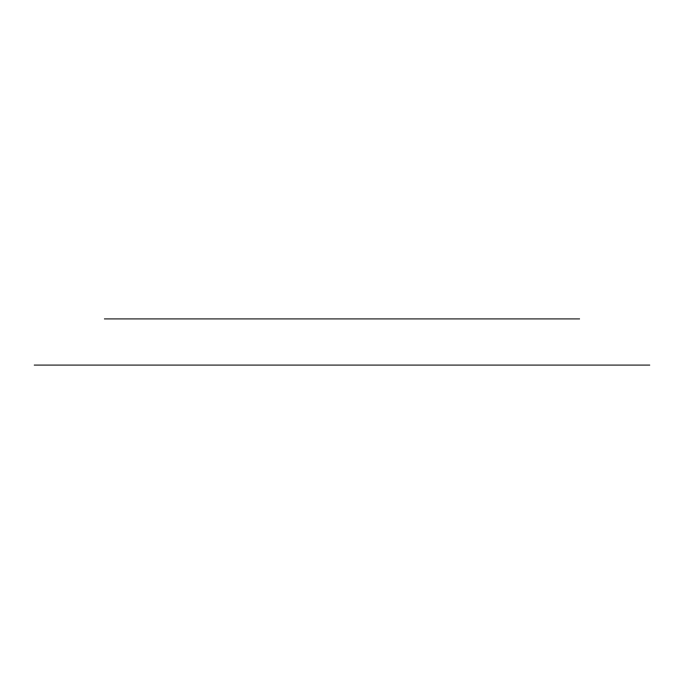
<?xml version="1.0" encoding="UTF-8"?>
<svg xmlns="http://www.w3.org/2000/svg" width="684" height="684" viewBox="0 0 684 684"><rect width="100%" height="100%" fill="white"/><g stroke="black" fill="none" stroke-linecap="round" stroke-linejoin="round"><path stroke-width="1.03" d="M104.378 318.915L579.622 318.915M34.2 365.085L649.8 365.085"/></g></svg>
